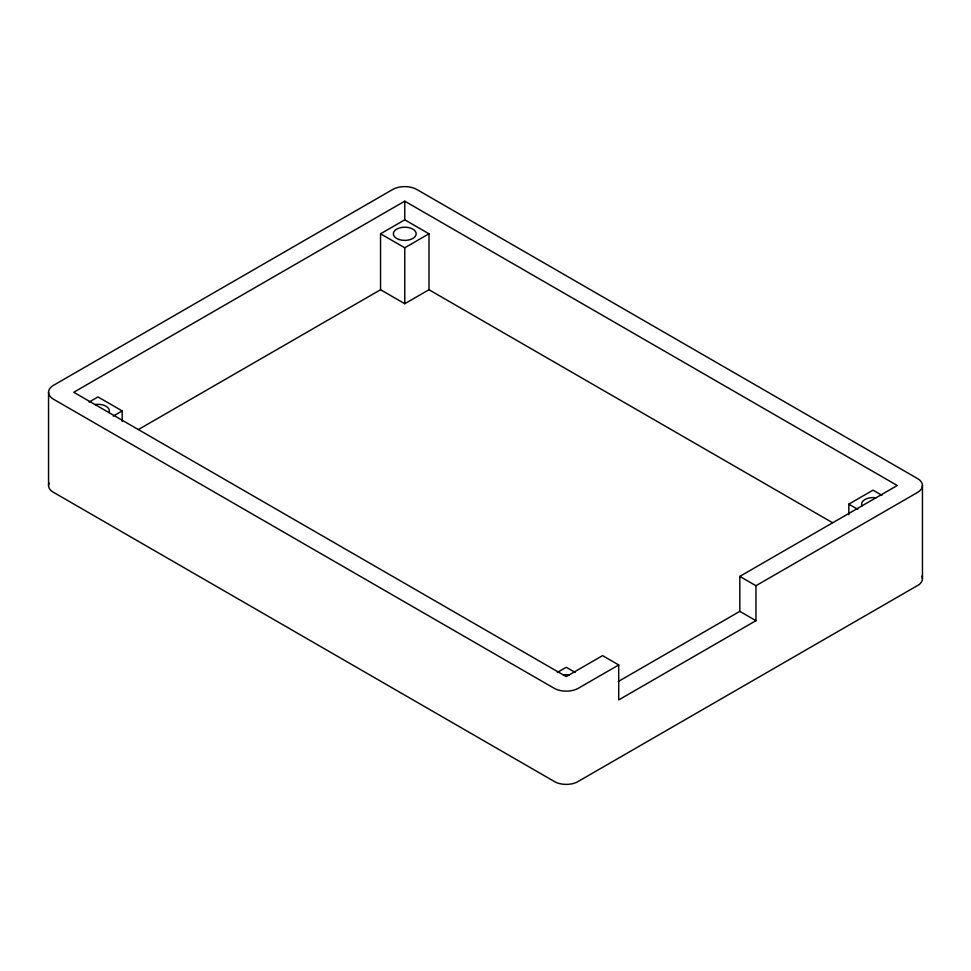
<?xml version="1.0" encoding="UTF-8"?>
<svg xmlns="http://www.w3.org/2000/svg" width="971" height="971" viewBox="0 0 971 971"><rect width="100%" height="100%" fill="white"/><g stroke="black" fill="none" stroke-linecap="round" stroke-linejoin="round"><path stroke-width="1.46" d="M618.248 681.533L739.817 611.354L739.817 576.398L897.253 485.5L404.761 201.167L73.747 392.272L566.239 676.605L602.566 655.631L618.709 664.953L618.709 699.921L755.96 620.675L755.96 585.719L917.437 492.491A17.126 9.892 0 0 0 917.437 478.509L416.875 189.515A17.126 9.892 0 0 0 392.66 189.515L53.563 385.281A17.126 9.892 0 0 0 53.563 399.263L554.125 688.257A17.126 9.892 0 0 0 578.34 688.257L618.709 664.953M89.053 402.091L97.974 396.933L122.188 410.915L122.188 421.499M138.525 429.461L380.547 289.734L380.547 233.793L404.761 219.81L428.988 233.793L428.988 289.734L832.305 522.58M113.267 416.074L122.188 410.915M380.547 233.793L404.761 247.775L428.988 233.793M380.547 289.734L404.761 303.717L428.988 289.734M557.318 672.442L566.239 667.283L575.16 672.442M848.812 514.727L848.812 504.143L873.026 490.161L881.947 495.307M848.812 504.143L857.733 509.302M739.817 576.398L755.96 585.719M739.817 611.354L755.96 620.675M922.45 485.5L922.45 578.728M404.761 201.167L404.761 219.81M404.761 247.775L404.761 303.717M48.55 392.272L48.55 485.5M49.133 482.939A17.126 9.892 0 0 0 52.094 491.52L555.813 782.335A17.126 9.892 0 0 0 576.665 782.335L918.906 584.748A17.126 9.892 0 0 0 921.867 576.167M862.005 505.855A11.421 6.591 0 0 1 875.988 497.783M563.277 674.906A11.421 6.591 0 0 1 569.188 674.906M95.012 404.555A11.421 6.591 0 0 1 108.995 412.626M399.057 239.497A11.421 6.591 0 0 0 416.183 233.793A11.421 6.591 0 0 0 399.057 228.088A11.421 6.591 0 0 0 399.057 239.497"/></g></svg>
